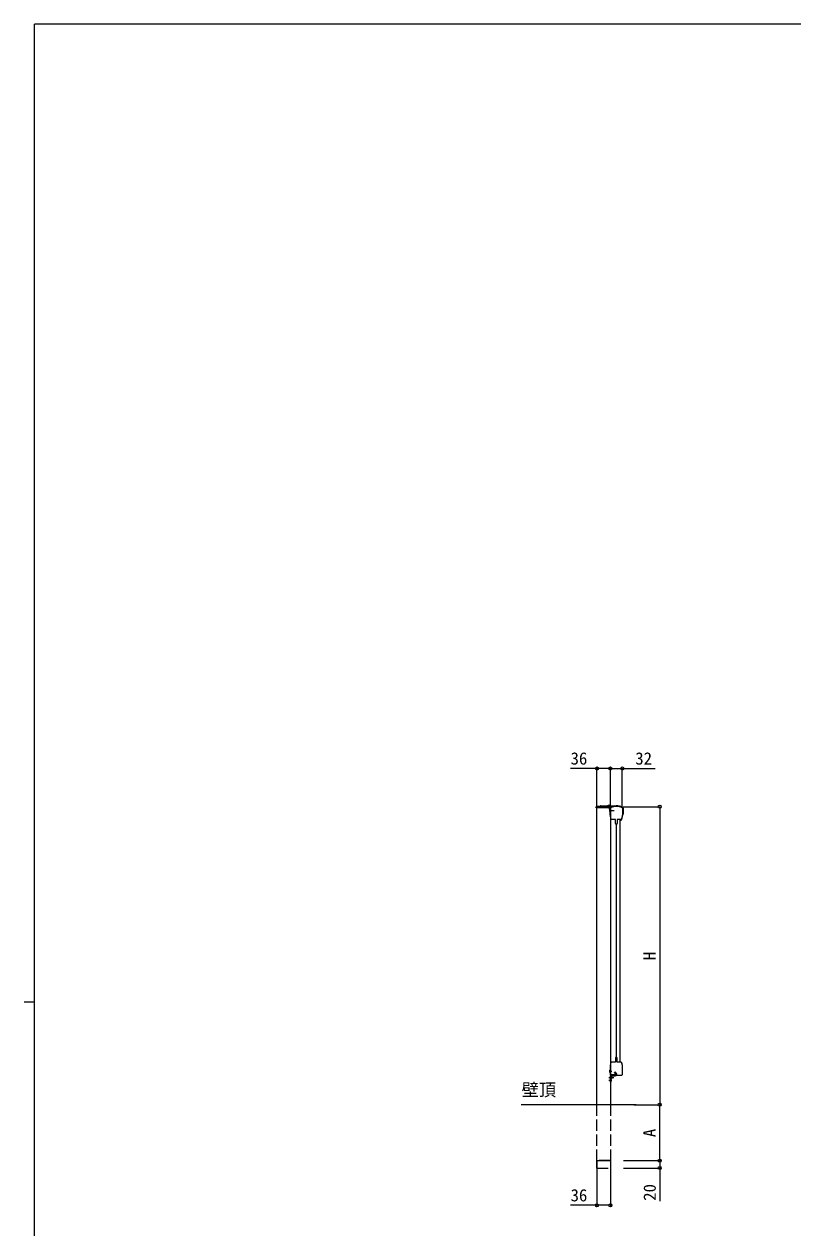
# Model space of a CAD drawing. Units: millimetres, scale not verified. Extents: x -3967 to 3967, y -2821 to 2821.
# Drawn here: x -3967 to -1902, y -438 to 2793 of the extents above; entities that cross this region are included whole.
import ezdxf
from ezdxf.enums import TextEntityAlignment as Align

# ---------------------------------------------------------------- set-up
doc = ezdxf.new("R2010")
doc.units = ezdxf.units.MM
doc.header["$LTSCALE"] = 10
doc.linetypes.add('CHAIN2', pattern=[12, 9, -1, 1, -1])
doc.linetypes.add('DASHED3', pattern=[4, 3, -1])
for name, color, linetype, lineweight in [('0-0_0', 3, 'Continuous', 9), ('0-1_USER1', 4, 'Continuous', 9), ('0-2_YKK_ZWAK', 6, 'Continuous', 9), ('0-4_YKK_12', 7, 'Continuous', 9)]:
    doc.layers.add(name, color=color, linetype=linetype, lineweight=lineweight)
doc.styles.add('ＭＳ ゴシック', font='')
doc.styles.get('ＭＳ ゴシック').set_extended_font_data('MS Gothic')

msp = doc.modelspace()

# ---------------------------------------------------------------- linework, layer by layer
at = {"layer": '0-1_USER1'}
for p, q in [((-2430.36, 689.22), (-2430.36, 692.22)), ((-2396.86, 689.22), (-2430.36, 689.22)), ((-2428.86, 693.72), (-2376.36, 693.72)), ((-2428.36, -107.78), (-2428.36, 689.22)), ((-2419.06, 694.72), (-2376.36, 694.72)), ((-2391.58, 693.72), (-2399.53, 693.72)), ((-2392.36, 693.72), (-2396.86, 689.22)), ((-2396.7, 693.93), (-2395.56, 693.33)), ((-2395.98, 696.21), (-2395.98, 695.32)), ((-2383.14, 692.22), (-2393.86, 692.22)), ((-2392.96, 669.72), (-2392.96, 688.05)), ((-2392.36, 692.22), (-2392.36, -30.78)), ((-2392.36, 685.82), (-2392.36, 678.63)), ((-2359.76, 688.05), (-2359.76, 669.72)), ((-2358.88, 687.99), (-2359.38, 668.69)), ((-2357.88, 687.96), (-2358.29, 672.16)), ((-2378.86, 658.22), (-2389.22, 658.22)), ((-2378.86, 647.22), (-2378.86, 658.22)), ((-2373.86, 658.22), (-2373.86, 647.22)), ((-2363.5, 658.22), (-2373.86, 658.22)), ((-2366.86, 658.22), (-2366.86, 6.22)), ((-2363.89, 656.3), (-2366.01, 656.36)), ((-2376.86, 644.77), (-2376.86, 19.67)), ((-2378.86, 6.22), (-2389.22, 6.22)), ((-2378.86, 17.22), (-2378.86, 6.22)), ((-2373.86, 6.22), (-2373.86, 17.22)), ((-2363.5, 6.22), (-2373.86, 6.22)), ((-2392.96, -5.28), (-2392.96, -26.78)), ((-2392.36, -14.18), (-2392.36, -21.37)), ((-2392.36, -46.78), (-2392.36, -30.28)), ((-2392.36, -30.78), (-2392.36, -46.78)), ((-2391.36, -28.38), (-2361.36, -28.38)), ((-2390.86, -29.78), (-2390.86, -46.78)), ((-2390.86, -31.53), (-2390.86, -37.78)), ((-2390.86, -31.53), (-2390.35, -31.53)), ((-2390.36, -29.28), (-2379.56, -29.28)), ((-2390.35, -31.53), (-2390.35, -37.78)), ((-2379.06, -27.78), (-2389.86, -27.78)), ((-2389.86, -40.78), (-2389.86, -31.28)), ((-2388.86, -30.28), (-2379.56, -30.28)), ((-2381.56, -20.78), (-2379.06, -20.78)), ((-2378.56, -22.78), (-2378.56, -27.28)), ((-2377.06, -22.78), (-2377.06, -26.78)), ((-2376.06, -24.78), (-2376.06, -26.78)), ((-2359.76, -26.78), (-2359.76, -5.28)), ((-2392.36, -46.78), (-2392.36, -107.78)), ((-2390.86, -46.78), (-2392.36, -46.78)), ((-2390.86, -46.78), (-2392.36, -46.78)), ((-2390.86, -40.03), (-2390.86, -33.78)), ((-2390.86, -40.03), (-2390.35, -40.03)), ((-2390.35, -40.03), (-2390.35, -33.78)), ((-2323.02, -107.78), (-2632.23, -107.78))]:
    msp.add_line(p, q, dxfattribs=at)
at = {"layer": '0-1_USER1', "linetype": 'DASHED3'}
for p, q in [((-2397.63, 695.8), (-2396.7, 693.93)), ((-2394.32, 684.27), (-2392.51, 683.37)), ((-2394.32, 680.17), (-2392.51, 681.08)), ((-2391.9, 682.22), (-2392.51, 683.37)), ((-2391.9, 682.22), (-2392.51, 681.08)), ((-2394.32, -15.73), (-2392.51, -16.63)), ((-2394.32, -19.83), (-2392.51, -18.92)), ((-2391.9, -17.78), (-2392.51, -16.63)), ((-2391.9, -17.78), (-2392.51, -18.92)), ((-2392.36, -107.78), (-2392.36, -257.78)), ((-2392.16, -258.78), (-2428.56, -258.78)), ((-2428.56, -277.78), (-2392.16, -277.78))]:
    msp.add_line(p, q, dxfattribs=at)
at = {"layer": '0-1_USER1', "linetype": 'CHAIN2'}
for p, q in [((-2395.86, 682.22), (-2381.7, 682.22)), ((-2395.56, 697.22), (-2395.56, 685.72)), ((-2395.86, -17.78), (-2388.78, -17.78)), ((-2383.36, -35.78), (-2396.8, -35.78)), ((-2388.11, -42.78), (-2396.65, -42.78)), ((-2388.11, -42.78), (-2396.65, -42.78))]:
    msp.add_line(p, q, dxfattribs=at)
at = {"layer": '0-1_USER1'}
for points in [[(-2395.13, 696.21), (-2395.13, 695.32), (-2395.98, 695.32)], [(-2366.01, 656.36), (-2365.97, 657.86), (-2363.97, 657.81)], [(-2382.06, -21.58), (-2382.06, -22.28), (-2379.06, -22.28)]]:
    msp.add_lwpolyline(points, dxfattribs=at)
at = {"layer": '0-1_USER1', "linetype": 'DASHED3'}
for points in [[(-2393.48, 695.8), (-2394.41, 693.93), (-2395.56, 693.33)], [(-2388.76, -33.7), (-2390.67, -34.63), (-2391.28, -35.78)], [(-2388.76, -37.85), (-2390.67, -36.92), (-2391.28, -35.78)], [(-2392.36, -257.78), (-2428.36, -257.78), (-2428.36, -107.78)], [(-2428.56, -277.78), (-2428.56, -257.78), (-2392.16, -257.78), (-2392.16, -277.78)]]:
    msp.add_lwpolyline(points, dxfattribs=at)
at = {"layer": '0-1_USER1'}
for centre, radius, start, end in [((-2428.86, 692.22), 1.5, 90, 180), ((-2419.06, 693.72), 1, 90, 180), ((-2399.53, 694), 0.274, 142.28591, 270), ((-2395.56, 690.92), 5.3, 94.59941, 142.28591), ((-2395.56, 690.92), 5.3, 37.71409, 85.40059), ((-2390.66, 682.22), 4.2, 117.28096, 242.71904), ((-2391.36, 688.05), 1.6, 113.91653, 180), ((-2392.51, 685.82), 0.154, 0, 117.28096), ((-2392.51, 678.63), 0.154, 242.71904, 0), ((-2376.36, 654.22), 38.6, 66.08347, 113.91653), ((-2376.36, 654.22), 38.6, 100.11542, 113.91653), ((-2391.58, 694), 0.274, 270, 37.71409), ((-2376.36, 654.22), 40.5, 66.11229, 90), ((-2376.36, 654.22), 39.5, 66.11229, 90), ((-2361.36, 688.05), 1.6, 0, 66.08347), ((-2361.36, 688.05), 1.6, 0, 66.08347), ((-2361.38, 688.05), 2.5, 358.5, 66.11229), ((-2361.38, 688.05), 3.5, 358.5, 66.11229), ((-2367.36, 669.72), 25.6, 180, 204.36198), ((-2389.22, 659.82), 1.6, 204.36198, 270), ((-2376.36, 647.22), 2.5, 179.99999, 0.00001), ((-2385.86, 669.88), 25, 331.11289, 332.19761), ((-2363.85, 657.6), 1.3, 268.5, 330.836), ((-2363.5, 659.82), 1.6, 270, 335.63802), ((-2385.86, 669.88), 26.5, 330.836, 358.5), ((-2385.36, 669.72), 25.6, 335.63802, 0), ((-2359.29, 672.19), 1, 268.5, 358.5), ((-2367.36, -5.28), 25.6, 155.63133, 180), ((-2389.22, 4.62), 1.6, 90, 155.63133), ((-2376.36, 17.22), 2.5, 0, 180), ((-2363.5, 4.62), 1.6, 24.36867, 90), ((-2385.36, -5.28), 25.6, 0, 24.36867), ((-2390.66, -17.78), 4.2, 117.28096, 242.71904), ((-2391.36, -26.78), 1.6, 180, 270), ((-2392.51, -14.18), 0.154, 0, 117.28096), ((-2392.51, -21.37), 0.154, 242.71904, 0), ((-2389.86, -30.28), 2.5, 90, 180), ((-2390.36, -29.78), 0.5, 90, 180), ((-2393.89, -35.78), 5.53, 43.21261, 50.20587), ((-2388.86, -31.28), 1, 90, 180), ((-2393.89, -35.78), 5.53, 316.78739, 43.21261), ((-2379.56, -26.78), 2.5, 270, 0), ((-2379.56, -26.78), 3.5, 270, 0), ((-2379.06, -22.78), 2, 0, 90), ((-2379.06, -22.78), 0.5, 0, 90), ((-2379.06, -27.28), 0.5, 270, 0), ((-2377.06, -24.78), 1, 0, 90), ((-2361.36, -26.78), 1.6, 270, 0), ((-2390.86, -40.78), 1, 270, 0), ((-2390.86, -40.78), 1, 270, 0), ((-2393.89, -35.78), 5.53, 309.79413, 316.78739)]:
    msp.add_arc(centre, radius, start, end, dxfattribs=at)
at = {"layer": '0-2_YKK_ZWAK'}
for p, q in [((-2428.36, 690.22), (-2428.36, 795.72)), ((-2392.36, 693.22), (-2392.36, 795.72)), ((-2392.36, 701.44), (-2392.36, 795.72)), ((-2360.36, 689.05), (-2360.36, 795.72)), ((-2357.5, 692.22), (-2258.76, 692.22)), ((-2259.76, 692.22), (-2259.76, -107.78)), ((-2329.36, -107.78), (-2258.76, -107.78)), ((-2329.36, -107.78), (-2258.76, -107.78)), ((-2259.76, -257.78), (-2259.76, -107.78)), ((-2357.36, -257.78), (-2258.76, -257.78)), ((-2357.36, -257.78), (-2258.76, -257.78)), ((-2428.36, -258.78), (-2428.36, -378.78)), ((-2392.36, -258.78), (-2392.36, -378.78)), ((-2357.36, -277.78), (-2258.76, -277.78))]:
    msp.add_line(p, q, dxfattribs=at)
for points in [[(-2392.36, 794.72), (-2428.36, 794.72), (-2499.82, 794.72)], [(-2392.36, 794.72), (-2360.36, 794.72), (-2271.89, 794.72)], [(-2259.76, -257.78), (-2259.76, -277.78), (-2259.76, -366.24)], [(-2392.36, -377.78), (-2428.36, -377.78), (-2499.82, -377.78)]]:
    msp.add_lwpolyline(points, dxfattribs=at)
for centre in [(-2428.36, 794.72), (-2392.36, 794.72), (-2392.36, 794.72), (-2360.36, 794.72), (-2259.76, 692.22), (-2259.76, -107.78), (-2259.76, -107.78), (-2259.76, -257.78), (-2259.76, -257.78), (-2259.76, -277.78), (-2428.36, -377.78), (-2392.36, -377.78)]:
    msp.add_circle(centre, 4.25, dxfattribs=at)
at = {"layer": '0-4_YKK_12'}
for p, q in [((3760.92, 2793), (-3939.08, 2793)), ((-3939.08, -2457), (-3939.08, 2793)), ((-3967.08, 168), (-3939.08, 168))]:
    msp.add_line(p, q, dxfattribs=at)

# ---------------------------------------------------------------- texts
at = {"layer": '0-0_0', "style": 'ＭＳ ゴシック'}
msp.add_text('壁頂', height=33.99, dxfattribs=at).set_placement((-2630.66, -94.94), align=Align.BOTTOM_LEFT)
at = {"layer": '0-2_YKK_ZWAK', "style": 'ＭＳ ゴシック'}
for s, p in [('36', (-2499.16, 795.39)), ('32', (-2325.36, 795.39)), ('36', (-2499.16, -377.11))]:
    msp.add_text(s, height=32.99, dxfattribs=at).set_placement(p, align=Align.BOTTOM_LEFT)
for s, p in [('H', (-2260.56, 280.22)), ('A', (-2260.76, -194.78)), ('20', (-2260.42, -365.58))]:
    msp.add_text(s, height=32.99, rotation=90, dxfattribs=at).set_placement(p, align=Align.BOTTOM_LEFT)

doc.saveas('drawing.dxf')
